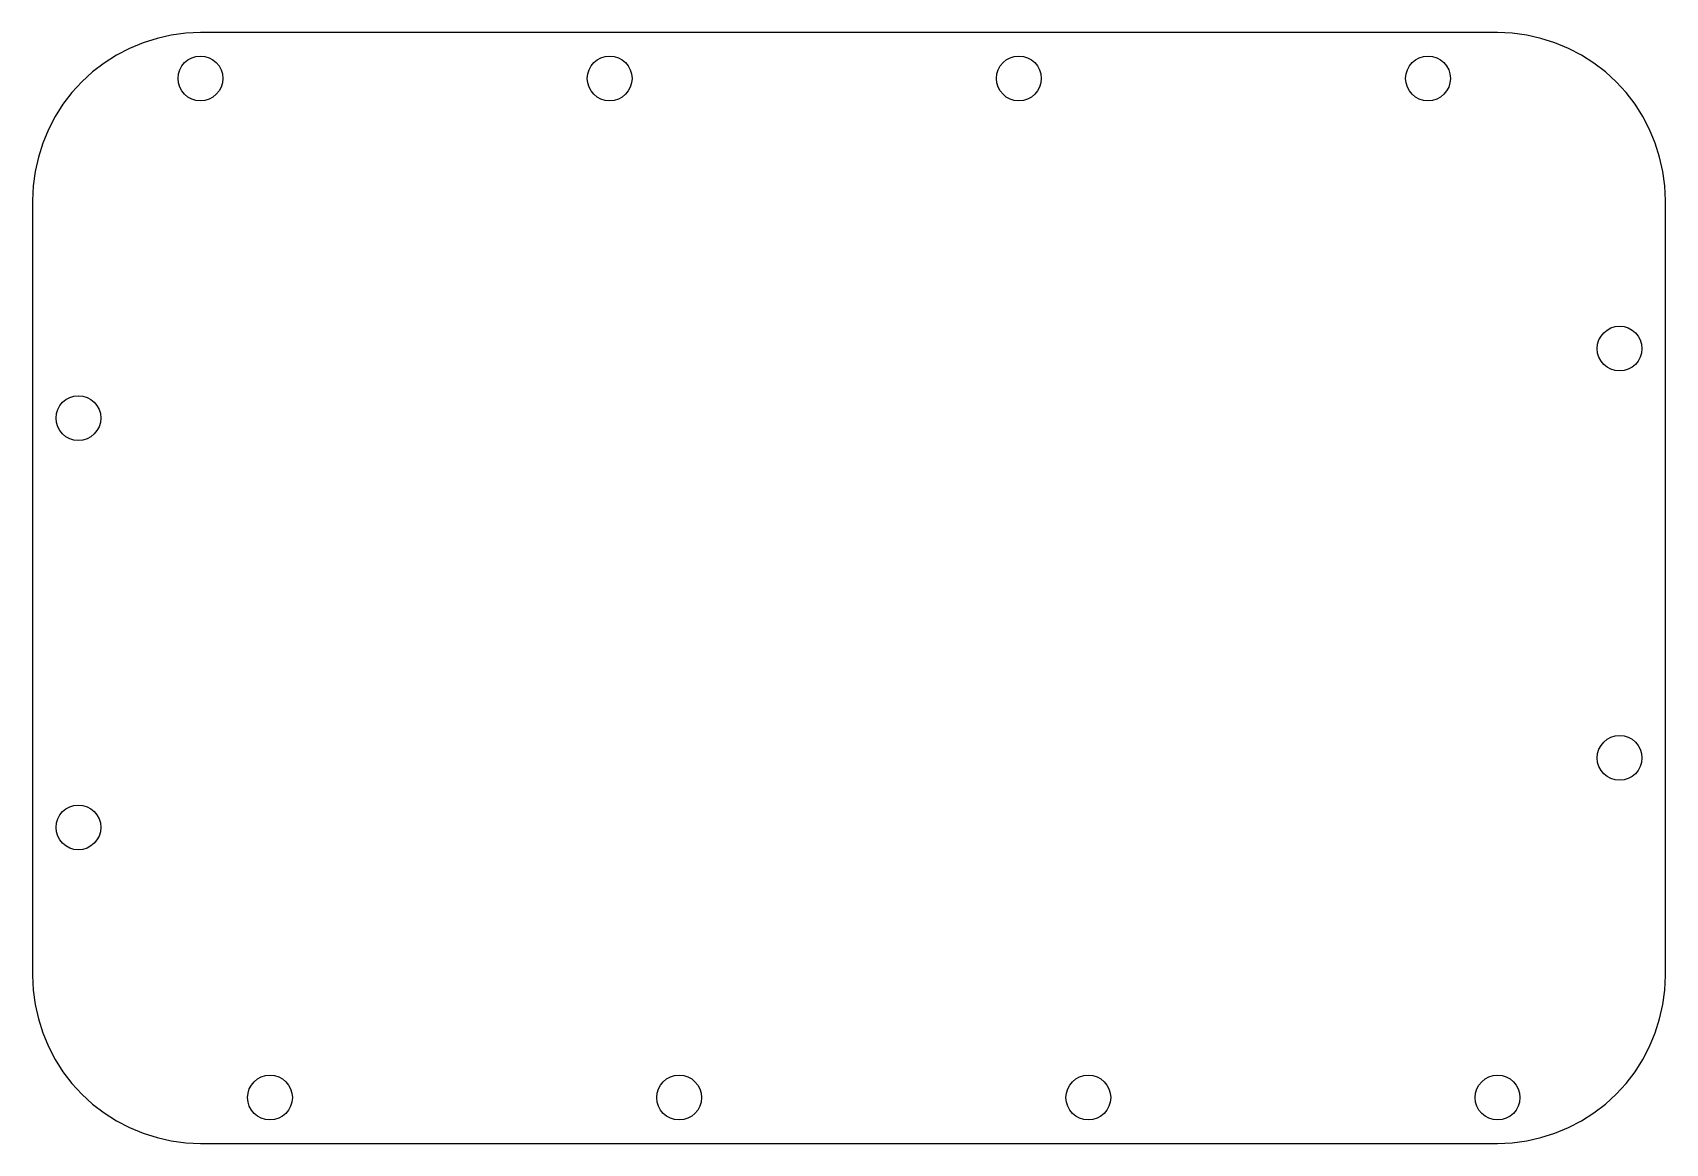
# Model space of a CAD drawing. Header units: metres. Extents: x -6 to 583, y -6 to 394.
import ezdxf

# ---------------------------------------------------------------- set-up
doc = ezdxf.new("R2010")
doc.units = ezdxf.units.M

msp = doc.modelspace()

# ---------------------------------------------------------------- linework, layer by layer
at = {"layer": 'CUT'}
for p, q in [((28.9316, 388.7316), (24.25, 386.2945)), ((33.8078, 390.7514), (28.9316, 388.7316)), ((38.8414, 392.3385), (33.8078, 390.7514)), ((43.9943, 393.4809), (38.8414, 392.3385)), ((49.2271, 394.1698), (43.9943, 393.4809)), ((54.5, 394.4), (49.2271, 394.1698)), ((522.2, 394.4), (54.5, 394.4)), ((527.4729, 394.1698), (522.2, 394.4)), ((532.7057, 393.4809), (527.4729, 394.1698)), ((537.8586, 392.3385), (532.7057, 393.4809)), ((542.8922, 390.7514), (537.8586, 392.3385)), ((547.7684, 388.7316), (542.8922, 390.7514)), ((552.45, 386.2945), (547.7684, 388.7316)), ((19.7986, 383.4587), (15.6113, 380.2457)), ((24.25, 386.2945), (19.7986, 383.4587)), ((556.9014, 383.4587), (552.45, 386.2945)), ((561.0887, 380.2457), (556.9014, 383.4587)), ((15.6113, 380.2457), (11.72, 376.68)), ((564.98, 376.68), (561.0887, 380.2457)), ((8.1543, 372.7887), (4.9413, 368.6014)), ((11.72, 376.68), (8.1543, 372.7887)), ((568.5457, 372.7887), (564.98, 376.68)), ((571.7587, 368.6014), (568.5457, 372.7887)), ((4.9413, 368.6014), (2.1055, 364.15)), ((574.5945, 364.15), (571.7587, 368.6014)), ((-0.3316, 359.4684), (-2.3514, 354.5922)), ((2.1055, 364.15), (-0.3316, 359.4684)), ((577.0316, 359.4684), (574.5945, 364.15)), ((579.0514, 354.5922), (577.0316, 359.4684)), ((-2.3514, 354.5922), (-3.9385, 349.5586)), ((580.6385, 349.5586), (579.0514, 354.5922)), ((-3.9385, 349.5586), (-5.0809, 344.4057)), ((581.7809, 344.4057), (580.6385, 349.5586)), ((-5.0809, 344.4057), (-5.7698, 339.1729)), ((582.4698, 339.1729), (581.7809, 344.4057)), ((-5.7698, 339.1729), (-6, 333.9)), ((582.7, 333.9), (582.4698, 339.1729)), ((-6, 333.9), (-6, 54.5)), ((582.7, 54.5), (582.7, 333.9)), ((-6, 54.5), (-5.7698, 49.2271)), ((582.4698, 49.2271), (582.7, 54.5)), ((-5.7698, 49.2271), (-5.0809, 43.9943)), ((581.7809, 43.9943), (582.4698, 49.2271)), ((-5.0809, 43.9943), (-3.9385, 38.8414)), ((580.6385, 38.8414), (581.7809, 43.9943)), ((-3.9385, 38.8414), (-2.3514, 33.8078)), ((579.0514, 33.8078), (580.6385, 38.8414)), ((-2.3514, 33.8078), (-0.3316, 28.9316)), ((577.0316, 28.9316), (579.0514, 33.8078)), ((-0.3316, 28.9316), (2.1055, 24.25)), ((2.1055, 24.25), (4.9413, 19.7986)), ((571.7587, 19.7986), (574.5945, 24.25)), ((574.5945, 24.25), (577.0316, 28.9316)), ((4.9413, 19.7986), (8.1543, 15.6113)), ((568.5457, 15.6113), (571.7587, 19.7986)), ((8.1543, 15.6113), (11.72, 11.72)), ((564.98, 11.72), (568.5457, 15.6113)), ((11.72, 11.72), (15.6113, 8.1543)), ((15.6113, 8.1543), (19.7986, 4.9413)), ((556.9014, 4.9413), (561.0887, 8.1543)), ((561.0887, 8.1543), (564.98, 11.72)), ((19.7986, 4.9413), (24.25, 2.1055)), ((24.25, 2.1055), (28.9316, -0.3316)), ((547.7684, -0.3316), (552.45, 2.1055)), ((552.45, 2.1055), (556.9014, 4.9413)), ((28.9316, -0.3316), (33.8078, -2.3514)), ((33.8078, -2.3514), (38.8414, -3.9385)), ((38.8414, -3.9385), (43.9943, -5.0809)), ((43.9943, -5.0809), (49.2271, -5.7698)), ((49.2271, -5.7698), (54.5, -6)), ((522.2, -6), (527.4729, -5.7698)), ((527.4729, -5.7698), (532.7057, -5.0809)), ((532.7057, -5.0809), (537.8586, -3.9385)), ((537.8586, -3.9385), (542.8922, -2.3514)), ((542.8922, -2.3514), (547.7684, -0.3316)), ((54.5, -6), (522.2, -6))]:
    msp.add_line(p, q, dxfattribs=at)
at = {"layer": 'HOLES'}
for centre in [(54.5, 377.9), (202.0458, 377.9), (349.5915, 377.9), (497.1373, 377.9), (566.2, 280.5042), (10.5, 255.4415), (566.2, 132.9585), (10.5, 107.8958), (79.5627, 10.5), (227.1085, 10.5), (374.6542, 10.5), (522.2, 10.5)]:
    msp.add_circle(centre, 8.075, dxfattribs=at)

doc.saveas('drawing.dxf')
